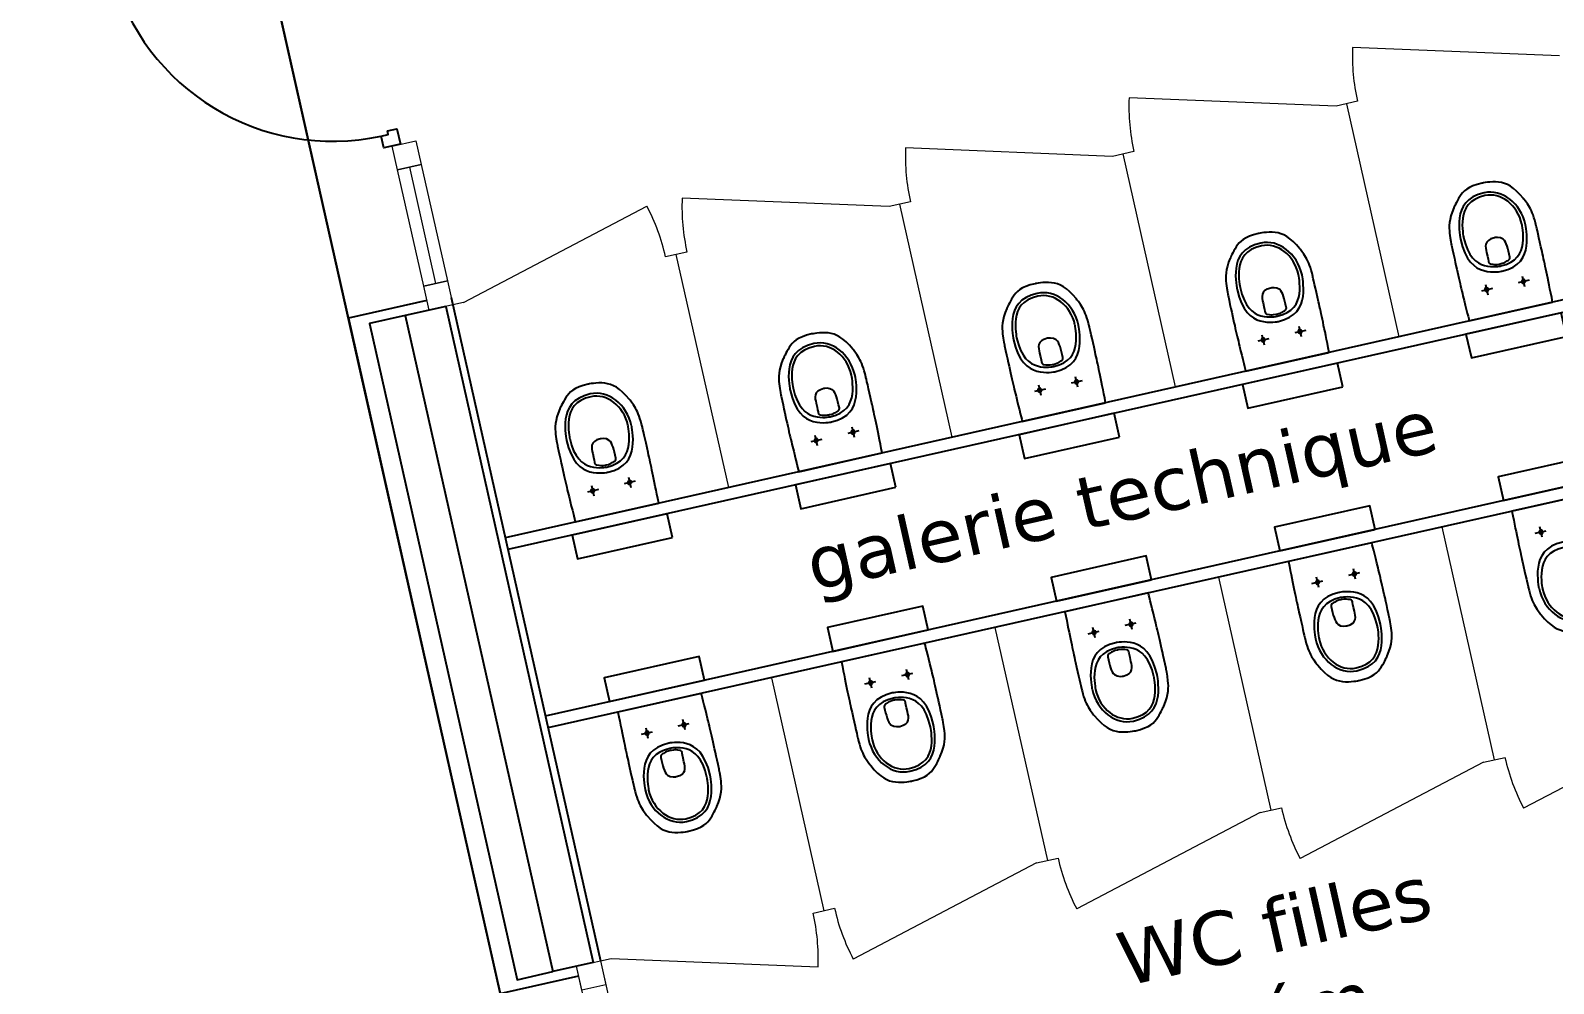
# Model space of a CAD drawing. Header units: metres. Extents: x 595893 to 596105, y 139631 to 139768.
# Drawn here: x 596012.12 to 596018.37, y 139673.82 to 139677.74 of the extents above; entities that cross this region are included whole.
import ezdxf

# ---------------------------------------------------------------- set-up
doc = ezdxf.new("R2010")
doc.units = ezdxf.units.M
doc.header["$MEASUREMENT"] = 0
doc.linetypes.add('DASHED', pattern=[0.75, 0.5, -0.25])
doc.layers.add('01-MEN-CP-0.15', color=2, linetype='Continuous', lineweight=18)
for name, color, linetype in [('01-SANITAIRE-0.15', 44, 'Continuous'), ('06-TXT-DIVERS-0.20', 70, 'Continuous'), ('08-VU-0.08', 56, 'Continuous'), ('08-VU-0.13', 44, 'Continuous'), ('08-VU-0.20', 32, 'Continuous')]:
    doc.layers.add(name, color=color, linetype=linetype)
doc.styles.add('locaux 100', font='verdana.ttf', dxfattribs={"height": 0.22})

msp = doc.modelspace()

# ---------------------------------------------------------------- linework, layer by layer
at = {"color": 251, "linetype": 'Continuous', "true_color": 0x666666}
msp.add_lwpolyline([(596013.5864, 139677.3238), (596013.6254, 139677.3326), (596013.6397, 139677.2692), (596013.5714, 139677.2538), (596013.5604, 139677.3026), (596013.5897, 139677.3092)], close=True, dxfattribs=at)
msp.add_arc((596013.3612, 139678.2178), 0.9366, 194.91356, 282.281, dxfattribs=at)
for points, knots in [([(596018.3677, 139676.6208), (596018.3677, 139676.6208), (596018.0258, 139676.5439), (596018.0258, 139676.5439), (596018.0258, 139676.5439), (596017.9991, 139676.6469), (596017.9754, 139676.7505), (596017.9529, 139676.8544), (596017.9529, 139676.8544), (596017.9428, 139676.901), (596017.9412, 139676.9595), (596017.9621, 139677.008), (596017.9621, 139677.008), (596017.9829, 139677.0563), (596018.0187, 139677.0958), (596018.0782, 139677.1092), (596018.0782, 139677.1092), (596018.149, 139677.125), (596018.2082, 139677.0942), (596018.2477, 139677.0464), (596018.2477, 139677.0464), (596018.2754, 139677.0129), (596018.292, 139676.9703), (596018.3008, 139676.9323), (596018.3008, 139676.9323), (596018.3248, 139676.8289), (596018.347, 139676.725), (596018.3677, 139676.6208)], [0, 0, 0, 0, 0.125, 0.125, 0.125, 0.1875, 0.25, 0.25, 0.25, 0.3125, 0.375, 0.375, 0.375, 0.4375, 0.5, 0.5, 0.5, 0.5625, 0.625, 0.625, 0.625, 0.6875, 0.75, 0.75, 0.75, 0.875, 1, 1, 1, 1]), ([(596018.087, 139677.0695), (596018.1606, 139677.0861), (596018.2365, 139677.0275), (596018.2565, 139676.9387), (596018.2565, 139676.9387), (596018.2764, 139676.85), (596018.2329, 139676.7646), (596018.1593, 139676.748), (596018.1593, 139676.748), (596018.0857, 139676.7315), (596018.0099, 139676.79), (596017.9899, 139676.8788), (596017.9899, 139676.8788), (596017.97, 139676.9676), (596018.0134, 139677.053), (596018.087, 139677.0695)], [0, 0, 0, 0, 0.2, 0.2, 0.2, 0.3, 0.4, 0.4, 0.4, 0.5, 0.6, 0.6, 0.6, 0.8, 1, 1, 1, 1]), ([(596018.0897, 139677.0579), (596018.1558, 139677.0727), (596018.2239, 139677.0202), (596018.2418, 139676.9406), (596018.2418, 139676.9406), (596018.2597, 139676.8609), (596018.2207, 139676.7843), (596018.1546, 139676.7694), (596018.1546, 139676.7694), (596018.0885, 139676.7546), (596018.0204, 139676.8071), (596018.0025, 139676.8867), (596018.0025, 139676.8867), (596017.9846, 139676.9664), (596018.0236, 139677.043), (596018.0897, 139677.0579)], [0, 0, 0, 0, 0.2, 0.2, 0.2, 0.3, 0.4, 0.4, 0.4, 0.5, 0.6, 0.6, 0.6, 0.8, 1, 1, 1, 1]), ([(596017.4506, 139676.4145), (596017.4506, 139676.4145), (596017.1087, 139676.3376), (596017.1087, 139676.3376), (596017.1087, 139676.3376), (596017.082, 139676.4406), (596017.0583, 139676.5443), (596017.0358, 139676.6482), (596017.0358, 139676.6482), (596017.0257, 139676.6948), (596017.0241, 139676.7532), (596017.045, 139676.8017), (596017.045, 139676.8017), (596017.0658, 139676.85), (596017.1016, 139676.8896), (596017.1612, 139676.9029), (596017.1612, 139676.9029), (596017.2319, 139676.9188), (596017.2911, 139676.888), (596017.3306, 139676.8401), (596017.3306, 139676.8401), (596017.3583, 139676.8067), (596017.3749, 139676.7641), (596017.3837, 139676.7261), (596017.3837, 139676.7261), (596017.4077, 139676.6226), (596017.43, 139676.5188), (596017.4506, 139676.4145)], [0, 0, 0, 0, 0.125, 0.125, 0.125, 0.1875, 0.25, 0.25, 0.25, 0.3125, 0.375, 0.375, 0.375, 0.4375, 0.5, 0.5, 0.5, 0.5625, 0.625, 0.625, 0.625, 0.6875, 0.75, 0.75, 0.75, 0.875, 1, 1, 1, 1]), ([(596017.1699, 139676.8633), (596017.2435, 139676.8798), (596017.3194, 139676.8213), (596017.3394, 139676.7325), (596017.3394, 139676.7325), (596017.3593, 139676.6437), (596017.3159, 139676.5583), (596017.2422, 139676.5418), (596017.2422, 139676.5418), (596017.1686, 139676.5252), (596017.0928, 139676.5838), (596017.0728, 139676.6725), (596017.0728, 139676.6725), (596017.0529, 139676.7613), (596017.0963, 139676.8467), (596017.1699, 139676.8633)], [0, 0, 0, 0, 0.2, 0.2, 0.2, 0.3, 0.4, 0.4, 0.4, 0.5, 0.6, 0.6, 0.6, 0.8, 1, 1, 1, 1]), ([(596017.1726, 139676.8516), (596017.2387, 139676.8665), (596017.3068, 139676.814), (596017.3247, 139676.7343), (596017.3247, 139676.7343), (596017.3426, 139676.6547), (596017.3036, 139676.5781), (596017.2375, 139676.5632), (596017.2375, 139676.5632), (596017.1714, 139676.5483), (596017.1033, 139676.6008), (596017.0854, 139676.6805), (596017.0854, 139676.6805), (596017.0675, 139676.7601), (596017.1066, 139676.8368), (596017.1726, 139676.8516)], [0, 0, 0, 0, 0.2, 0.2, 0.2, 0.3, 0.4, 0.4, 0.4, 0.5, 0.6, 0.6, 0.6, 0.8, 1, 1, 1, 1]), ([(596018.1921, 139676.8062), (596018.1931, 139676.8022), (596018.1915, 139676.7969), (596018.1882, 139676.7945), (596018.1882, 139676.7945), (596018.1776, 139676.787), (596018.1654, 139676.7811), (596018.1527, 139676.7782), (596018.1527, 139676.7782), (596018.1399, 139676.7753), (596018.1263, 139676.7754), (596018.1134, 139676.7777), (596018.1134, 139676.7777), (596018.1094, 139676.7784), (596018.1057, 139676.7826), (596018.105, 139676.7867), (596018.105, 139676.7867), (596018.0995, 139676.8185), (596018.0837, 139676.875), (596018.1286, 139676.8851), (596018.1286, 139676.8851), (596018.1735, 139676.8951), (596018.1839, 139676.8398), (596018.1921, 139676.8062)], [0, 0, 0, 0, 0.142857, 0.142857, 0.142857, 0.214286, 0.285714, 0.285714, 0.285714, 0.357143, 0.428571, 0.428571, 0.428571, 0.5, 0.571429, 0.571429, 0.571429, 0.642857, 0.714286, 0.714286, 0.714286, 0.857143, 1, 1, 1, 1]), ([(596016.5335, 139676.2083), (596016.5335, 139676.2083), (596016.1916, 139676.1314), (596016.1916, 139676.1314), (596016.1916, 139676.1314), (596016.1649, 139676.2343), (596016.1412, 139676.338), (596016.1187, 139676.4419), (596016.1187, 139676.4419), (596016.1086, 139676.4885), (596016.107, 139676.547), (596016.1279, 139676.5955), (596016.1279, 139676.5955), (596016.1487, 139676.6437), (596016.1845, 139676.6833), (596016.2441, 139676.6967), (596016.2441, 139676.6967), (596016.3148, 139676.7125), (596016.374, 139676.6817), (596016.4135, 139676.6339), (596016.4135, 139676.6339), (596016.4412, 139676.6004), (596016.4578, 139676.5578), (596016.4666, 139676.5198), (596016.4666, 139676.5198), (596016.4907, 139676.4164), (596016.5129, 139676.3125), (596016.5335, 139676.2083)], [0, 0, 0, 0, 0.125, 0.125, 0.125, 0.1875, 0.25, 0.25, 0.25, 0.3125, 0.375, 0.375, 0.375, 0.4375, 0.5, 0.5, 0.5, 0.5625, 0.625, 0.625, 0.625, 0.6875, 0.75, 0.75, 0.75, 0.875, 1, 1, 1, 1]), ([(596016.2529, 139676.657), (596016.3265, 139676.6736), (596016.4023, 139676.615), (596016.4223, 139676.5262), (596016.4223, 139676.5262), (596016.4422, 139676.4375), (596016.3988, 139676.3521), (596016.3252, 139676.3355), (596016.3252, 139676.3355), (596016.2516, 139676.319), (596016.1757, 139676.3775), (596016.1557, 139676.4663), (596016.1557, 139676.4663), (596016.1358, 139676.5551), (596016.1792, 139676.6405), (596016.2529, 139676.657)], [0, 0, 0, 0, 0.2, 0.2, 0.2, 0.3, 0.4, 0.4, 0.4, 0.5, 0.6, 0.6, 0.6, 0.8, 1, 1, 1, 1]), ([(596017.275, 139676.5999), (596017.276, 139676.5959), (596017.2744, 139676.5906), (596017.2711, 139676.5883), (596017.2711, 139676.5883), (596017.2605, 139676.5807), (596017.2483, 139676.5748), (596017.2356, 139676.572), (596017.2356, 139676.572), (596017.2228, 139676.5691), (596017.2092, 139676.5691), (596017.1963, 139676.5714), (596017.1963, 139676.5714), (596017.1923, 139676.5722), (596017.1886, 139676.5764), (596017.1879, 139676.5804), (596017.1879, 139676.5804), (596017.1824, 139676.6122), (596017.1666, 139676.6688), (596017.2115, 139676.6788), (596017.2115, 139676.6788), (596017.2564, 139676.6889), (596017.2668, 139676.6336), (596017.275, 139676.5999)], [0, 0, 0, 0, 0.142857, 0.142857, 0.142857, 0.214286, 0.285714, 0.285714, 0.285714, 0.357143, 0.428571, 0.428571, 0.428571, 0.5, 0.571429, 0.571429, 0.571429, 0.642857, 0.714286, 0.714286, 0.714286, 0.857143, 1, 1, 1, 1]), ([(596018.0953, 139676.6798), (596018.0993, 139676.6807), (596018.1033, 139676.6782), (596018.1042, 139676.6742), (596018.1042, 139676.6742), (596018.1051, 139676.6702), (596018.1026, 139676.6662), (596018.0986, 139676.6653), (596018.0986, 139676.6653), (596018.0945, 139676.6644), (596018.0906, 139676.6669), (596018.0897, 139676.6709), (596018.0897, 139676.6709), (596018.0888, 139676.6749), (596018.0913, 139676.6789), (596018.0953, 139676.6798)], [0, 0, 0, 0, 0.2, 0.2, 0.2, 0.3, 0.4, 0.4, 0.4, 0.5, 0.6, 0.6, 0.6, 0.8, 1, 1, 1, 1]), ([(596018.2466, 139676.7138), (596018.2506, 139676.7147), (596018.2546, 139676.7122), (596018.2555, 139676.7082), (596018.2555, 139676.7082), (596018.2564, 139676.7042), (596018.2539, 139676.7002), (596018.2499, 139676.6993), (596018.2499, 139676.6993), (596018.2458, 139676.6984), (596018.2419, 139676.7009), (596018.241, 139676.7049), (596018.241, 139676.7049), (596018.2401, 139676.7089), (596018.2426, 139676.7129), (596018.2466, 139676.7138)], [0, 0, 0, 0, 0.2, 0.2, 0.2, 0.3, 0.4, 0.4, 0.4, 0.5, 0.6, 0.6, 0.6, 0.8, 1, 1, 1, 1]), ([(596016.2555, 139676.6454), (596016.3216, 139676.6602), (596016.3897, 139676.6077), (596016.4076, 139676.5281), (596016.4076, 139676.5281), (596016.4255, 139676.4484), (596016.3865, 139676.3718), (596016.3204, 139676.3569), (596016.3204, 139676.3569), (596016.2543, 139676.3421), (596016.1862, 139676.3946), (596016.1683, 139676.4742), (596016.1683, 139676.4742), (596016.1504, 139676.5539), (596016.1895, 139676.6305), (596016.2555, 139676.6454)], [0, 0, 0, 0, 0.2, 0.2, 0.2, 0.3, 0.4, 0.4, 0.4, 0.5, 0.6, 0.6, 0.6, 0.8, 1, 1, 1, 1]), ([(596015.6164, 139676.002), (596015.6164, 139676.002), (596015.2745, 139675.9251), (596015.2745, 139675.9251), (596015.2745, 139675.9251), (596015.2478, 139676.0281), (596015.2241, 139676.1317), (596015.2016, 139676.2357), (596015.2016, 139676.2357), (596015.1915, 139676.2823), (596015.1899, 139676.3407), (596015.2108, 139676.3892), (596015.2108, 139676.3892), (596015.2316, 139676.4375), (596015.2674, 139676.4771), (596015.327, 139676.4904), (596015.327, 139676.4904), (596015.3977, 139676.5063), (596015.4569, 139676.4755), (596015.4964, 139676.4276), (596015.4964, 139676.4276), (596015.5241, 139676.3941), (596015.5407, 139676.3516), (596015.5495, 139676.3136), (596015.5495, 139676.3136), (596015.5736, 139676.2101), (596015.5958, 139676.1062), (596015.6164, 139676.002)], [0, 0, 0, 0, 0.125, 0.125, 0.125, 0.1875, 0.25, 0.25, 0.25, 0.3125, 0.375, 0.375, 0.375, 0.4375, 0.5, 0.5, 0.5, 0.5625, 0.625, 0.625, 0.625, 0.6875, 0.75, 0.75, 0.75, 0.875, 1, 1, 1, 1]), ([(596016.3579, 139676.3936), (596016.3589, 139676.3897), (596016.3573, 139676.3844), (596016.354, 139676.382), (596016.354, 139676.382), (596016.3434, 139676.3745), (596016.3312, 139676.3686), (596016.3185, 139676.3657), (596016.3185, 139676.3657), (596016.3058, 139676.3628), (596016.2921, 139676.3629), (596016.2792, 139676.3652), (596016.2792, 139676.3652), (596016.2752, 139676.3659), (596016.2715, 139676.3701), (596016.2708, 139676.3742), (596016.2708, 139676.3742), (596016.2653, 139676.4059), (596016.2495, 139676.4625), (596016.2944, 139676.4726), (596016.2944, 139676.4726), (596016.3393, 139676.4826), (596016.3497, 139676.4273), (596016.3579, 139676.3936)], [0, 0, 0, 0, 0.142857, 0.142857, 0.142857, 0.214286, 0.285714, 0.285714, 0.285714, 0.357143, 0.428571, 0.428571, 0.428571, 0.5, 0.571429, 0.571429, 0.571429, 0.642857, 0.714286, 0.714286, 0.714286, 0.857143, 1, 1, 1, 1]), ([(596017.3295, 139676.5076), (596017.3335, 139676.5085), (596017.3375, 139676.506), (596017.3384, 139676.5019), (596017.3384, 139676.5019), (596017.3393, 139676.4979), (596017.3368, 139676.4939), (596017.3328, 139676.493), (596017.3328, 139676.493), (596017.3288, 139676.4921), (596017.3248, 139676.4947), (596017.3239, 139676.4987), (596017.3239, 139676.4987), (596017.323, 139676.5027), (596017.3255, 139676.5067), (596017.3295, 139676.5076)], [0, 0, 0, 0, 0.2, 0.2, 0.2, 0.3, 0.4, 0.4, 0.4, 0.5, 0.6, 0.6, 0.6, 0.8, 1, 1, 1, 1]), ([(596015.3358, 139676.4508), (596015.4094, 139676.4673), (596015.4852, 139676.4088), (596015.5052, 139676.32), (596015.5052, 139676.32), (596015.5251, 139676.2312), (596015.4817, 139676.1458), (596015.4081, 139676.1293), (596015.4081, 139676.1293), (596015.3345, 139676.1127), (596015.2586, 139676.1713), (596015.2386, 139676.26), (596015.2386, 139676.26), (596015.2187, 139676.3488), (596015.2622, 139676.4342), (596015.3358, 139676.4508)], [0, 0, 0, 0, 0.2, 0.2, 0.2, 0.3, 0.4, 0.4, 0.4, 0.5, 0.6, 0.6, 0.6, 0.8, 1, 1, 1, 1]), ([(596015.3385, 139676.4391), (596015.4045, 139676.454), (596015.4726, 139676.4015), (596015.4905, 139676.3218), (596015.4905, 139676.3218), (596015.5085, 139676.2422), (596015.4694, 139676.1655), (596015.4033, 139676.1507), (596015.4033, 139676.1507), (596015.3372, 139676.1358), (596015.2691, 139676.1883), (596015.2512, 139676.268), (596015.2512, 139676.268), (596015.2333, 139676.3476), (596015.2724, 139676.4243), (596015.3385, 139676.4391)], [0, 0, 0, 0, 0.2, 0.2, 0.2, 0.3, 0.4, 0.4, 0.4, 0.5, 0.6, 0.6, 0.6, 0.8, 1, 1, 1, 1]), ([(596017.1782, 139676.4736), (596017.1822, 139676.4745), (596017.1862, 139676.4719), (596017.1871, 139676.4679), (596017.1871, 139676.4679), (596017.188, 139676.4639), (596017.1855, 139676.4599), (596017.1815, 139676.459), (596017.1815, 139676.459), (596017.1775, 139676.4581), (596017.1735, 139676.4606), (596017.1726, 139676.4646), (596017.1726, 139676.4646), (596017.1717, 139676.4687), (596017.1742, 139676.4727), (596017.1782, 139676.4736)], [0, 0, 0, 0, 0.2, 0.2, 0.2, 0.3, 0.4, 0.4, 0.4, 0.5, 0.6, 0.6, 0.6, 0.8, 1, 1, 1, 1]), ([(596014.6993, 139675.7958), (596014.6993, 139675.7958), (596014.3574, 139675.7189), (596014.3574, 139675.7189), (596014.3574, 139675.7189), (596014.3307, 139675.8218), (596014.307, 139675.9255), (596014.2845, 139676.0294), (596014.2845, 139676.0294), (596014.2744, 139676.076), (596014.2728, 139676.1345), (596014.2937, 139676.1829), (596014.2937, 139676.1829), (596014.3145, 139676.2312), (596014.3503, 139676.2708), (596014.4099, 139676.2842), (596014.4099, 139676.2842), (596014.4806, 139676.3), (596014.5398, 139676.2692), (596014.5794, 139676.2214), (596014.5794, 139676.2214), (596014.607, 139676.1879), (596014.6236, 139676.1453), (596014.6324, 139676.1073), (596014.6324, 139676.1073), (596014.6565, 139676.0039), (596014.6787, 139675.9), (596014.6993, 139675.7958)], [0, 0, 0, 0, 0.125, 0.125, 0.125, 0.1875, 0.25, 0.25, 0.25, 0.3125, 0.375, 0.375, 0.375, 0.4375, 0.5, 0.5, 0.5, 0.5625, 0.625, 0.625, 0.625, 0.6875, 0.75, 0.75, 0.75, 0.875, 1, 1, 1, 1]), ([(596016.4124, 139676.3013), (596016.4164, 139676.3022), (596016.4204, 139676.2997), (596016.4213, 139676.2957), (596016.4213, 139676.2957), (596016.4222, 139676.2917), (596016.4197, 139676.2877), (596016.4157, 139676.2868), (596016.4157, 139676.2868), (596016.4117, 139676.2859), (596016.4077, 139676.2884), (596016.4068, 139676.2924), (596016.4068, 139676.2924), (596016.4059, 139676.2964), (596016.4084, 139676.3004), (596016.4124, 139676.3013)], [0, 0, 0, 0, 0.2, 0.2, 0.2, 0.3, 0.4, 0.4, 0.4, 0.5, 0.6, 0.6, 0.6, 0.8, 1, 1, 1, 1]), ([(596014.4187, 139676.2445), (596014.4923, 139676.2611), (596014.5681, 139676.2025), (596014.5881, 139676.1137), (596014.5881, 139676.1137), (596014.6081, 139676.0249), (596014.5646, 139675.9396), (596014.491, 139675.923), (596014.491, 139675.923), (596014.4174, 139675.9065), (596014.3415, 139675.965), (596014.3215, 139676.0538), (596014.3215, 139676.0538), (596014.3016, 139676.1426), (596014.3451, 139676.2279), (596014.4187, 139676.2445)], [0, 0, 0, 0, 0.2, 0.2, 0.2, 0.3, 0.4, 0.4, 0.4, 0.5, 0.6, 0.6, 0.6, 0.8, 1, 1, 1, 1]), ([(596014.4214, 139676.2329), (596014.4874, 139676.2477), (596014.5555, 139676.1952), (596014.5734, 139676.1156), (596014.5734, 139676.1156), (596014.5914, 139676.0359), (596014.5523, 139675.9593), (596014.4862, 139675.9444), (596014.4862, 139675.9444), (596014.4201, 139675.9296), (596014.352, 139675.9821), (596014.3341, 139676.0617), (596014.3341, 139676.0617), (596014.3162, 139676.1414), (596014.3553, 139676.218), (596014.4214, 139676.2329)], [0, 0, 0, 0, 0.2, 0.2, 0.2, 0.3, 0.4, 0.4, 0.4, 0.5, 0.6, 0.6, 0.6, 0.8, 1, 1, 1, 1]), ([(596015.4408, 139676.1874), (596015.4418, 139676.1834), (596015.4402, 139676.1781), (596015.4369, 139676.1758), (596015.4369, 139676.1758), (596015.4263, 139676.1682), (596015.4141, 139676.1623), (596015.4015, 139676.1595), (596015.4015, 139676.1595), (596015.3887, 139676.1566), (596015.375, 139676.1566), (596015.3621, 139676.1589), (596015.3621, 139676.1589), (596015.3581, 139676.1597), (596015.3544, 139676.1639), (596015.3537, 139676.1679), (596015.3537, 139676.1679), (596015.3482, 139676.1997), (596015.3324, 139676.2563), (596015.3773, 139676.2663), (596015.3773, 139676.2663), (596015.4222, 139676.2764), (596015.4326, 139676.2211), (596015.4408, 139676.1874)], [0, 0, 0, 0, 0.142857, 0.142857, 0.142857, 0.214286, 0.285714, 0.285714, 0.285714, 0.357143, 0.428571, 0.428571, 0.428571, 0.5, 0.571429, 0.571429, 0.571429, 0.642857, 0.714286, 0.714286, 0.714286, 0.857143, 1, 1, 1, 1]), ([(596016.2611, 139676.2673), (596016.2651, 139676.2682), (596016.2691, 139676.2657), (596016.27, 139676.2617), (596016.27, 139676.2617), (596016.2709, 139676.2577), (596016.2684, 139676.2537), (596016.2644, 139676.2528), (596016.2644, 139676.2528), (596016.2604, 139676.2519), (596016.2564, 139676.2544), (596016.2555, 139676.2584), (596016.2555, 139676.2584), (596016.2546, 139676.2624), (596016.2571, 139676.2664), (596016.2611, 139676.2673)], [0, 0, 0, 0, 0.2, 0.2, 0.2, 0.3, 0.4, 0.4, 0.4, 0.5, 0.6, 0.6, 0.6, 0.8, 1, 1, 1, 1]), ([(596014.5237, 139675.9811), (596014.5247, 139675.9772), (596014.5232, 139675.9719), (596014.5198, 139675.9695), (596014.5198, 139675.9695), (596014.5092, 139675.962), (596014.497, 139675.9561), (596014.4844, 139675.9532), (596014.4844, 139675.9532), (596014.4716, 139675.9503), (596014.4579, 139675.9504), (596014.445, 139675.9527), (596014.445, 139675.9527), (596014.441, 139675.9534), (596014.4373, 139675.9576), (596014.4366, 139675.9617), (596014.4366, 139675.9617), (596014.4311, 139675.9934), (596014.4153, 139676.05), (596014.4602, 139676.0601), (596014.4602, 139676.0601), (596014.5051, 139676.0701), (596014.5156, 139676.0148), (596014.5237, 139675.9811)], [0, 0, 0, 0, 0.142857, 0.142857, 0.142857, 0.214286, 0.285714, 0.285714, 0.285714, 0.357143, 0.428571, 0.428571, 0.428571, 0.5, 0.571429, 0.571429, 0.571429, 0.642857, 0.714286, 0.714286, 0.714286, 0.857143, 1, 1, 1, 1]), ([(596015.344, 139676.0611), (596015.348, 139676.062), (596015.352, 139676.0594), (596015.3529, 139676.0554), (596015.3529, 139676.0554), (596015.3538, 139676.0514), (596015.3513, 139676.0474), (596015.3473, 139676.0465), (596015.3473, 139676.0465), (596015.3433, 139676.0456), (596015.3393, 139676.0481), (596015.3384, 139676.0521), (596015.3384, 139676.0521), (596015.3375, 139676.0562), (596015.34, 139676.0601), (596015.344, 139676.0611)], [0, 0, 0, 0, 0.2, 0.2, 0.2, 0.3, 0.4, 0.4, 0.4, 0.5, 0.6, 0.6, 0.6, 0.8, 1, 1, 1, 1]), ([(596015.4953, 139676.0951), (596015.4993, 139676.096), (596015.5033, 139676.0935), (596015.5042, 139676.0894), (596015.5042, 139676.0894), (596015.5051, 139676.0854), (596015.5026, 139676.0814), (596015.4986, 139676.0805), (596015.4986, 139676.0805), (596015.4946, 139676.0796), (596015.4906, 139676.0822), (596015.4897, 139676.0862), (596015.4897, 139676.0862), (596015.4888, 139676.0902), (596015.4913, 139676.0942), (596015.4953, 139676.0951)], [0, 0, 0, 0, 0.2, 0.2, 0.2, 0.3, 0.4, 0.4, 0.4, 0.5, 0.6, 0.6, 0.6, 0.8, 1, 1, 1, 1]), ([(596014.4269, 139675.8548), (596014.4309, 139675.8557), (596014.4349, 139675.8532), (596014.4358, 139675.8492), (596014.4358, 139675.8492), (596014.4367, 139675.8451), (596014.4342, 139675.8412), (596014.4302, 139675.8403), (596014.4302, 139675.8403), (596014.4262, 139675.8394), (596014.4222, 139675.8419), (596014.4213, 139675.8459), (596014.4213, 139675.8459), (596014.4204, 139675.8499), (596014.4229, 139675.8539), (596014.4269, 139675.8548)], [0, 0, 0, 0, 0.2, 0.2, 0.2, 0.3, 0.4, 0.4, 0.4, 0.5, 0.6, 0.6, 0.6, 0.8, 1, 1, 1, 1]), ([(596014.5782, 139675.8888), (596014.5822, 139675.8897), (596014.5862, 139675.8872), (596014.5871, 139675.8832), (596014.5871, 139675.8832), (596014.588, 139675.8792), (596014.5855, 139675.8752), (596014.5815, 139675.8743), (596014.5815, 139675.8743), (596014.5775, 139675.8734), (596014.5735, 139675.8759), (596014.5726, 139675.8799), (596014.5726, 139675.8799), (596014.5717, 139675.8839), (596014.5742, 139675.8879), (596014.5782, 139675.8888)], [0, 0, 0, 0, 0.2, 0.2, 0.2, 0.3, 0.4, 0.4, 0.4, 0.5, 0.6, 0.6, 0.6, 0.8, 1, 1, 1, 1]), ([(596018.2007, 139675.7632), (596018.2007, 139675.7632), (596018.5426, 139675.8401), (596018.5426, 139675.8401), (596018.5426, 139675.8401), (596018.5693, 139675.7372), (596018.593, 139675.6335), (596018.6155, 139675.5296), (596018.6155, 139675.5296), (596018.6256, 139675.483), (596018.6272, 139675.4246), (596018.6063, 139675.3761), (596018.6063, 139675.3761), (596018.5855, 139675.3278), (596018.5497, 139675.2882), (596018.4902, 139675.2749), (596018.4902, 139675.2749), (596018.4194, 139675.259), (596018.3602, 139675.2898), (596018.3207, 139675.3377), (596018.3207, 139675.3377), (596018.293, 139675.3711), (596018.2764, 139675.4137), (596018.2676, 139675.4517), (596018.2676, 139675.4517), (596018.2436, 139675.5552), (596018.2214, 139675.659), (596018.2007, 139675.7632)], [0, 0, 0, 0, 0.125, 0.125, 0.125, 0.1875, 0.25, 0.25, 0.25, 0.3125, 0.375, 0.375, 0.375, 0.4375, 0.5, 0.5, 0.5, 0.5625, 0.625, 0.625, 0.625, 0.6875, 0.75, 0.75, 0.75, 0.875, 1, 1, 1, 1]), ([(596018.3218, 139675.6702), (596018.3178, 139675.6693), (596018.3138, 139675.6718), (596018.3129, 139675.6758), (596018.3129, 139675.6758), (596018.312, 139675.6799), (596018.3145, 139675.6838), (596018.3185, 139675.6847), (596018.3185, 139675.6847), (596018.3226, 139675.6856), (596018.3265, 139675.6831), (596018.3274, 139675.6791), (596018.3274, 139675.6791), (596018.3284, 139675.6751), (596018.3258, 139675.6711), (596018.3218, 139675.6702)], [0, 0, 0, 0, 0.2, 0.2, 0.2, 0.3, 0.4, 0.4, 0.4, 0.5, 0.6, 0.6, 0.6, 0.8, 1, 1, 1, 1]), ([(596017.2836, 139675.557), (596017.2836, 139675.557), (596017.6255, 139675.6339), (596017.6255, 139675.6339), (596017.6255, 139675.6339), (596017.6523, 139675.5309), (596017.6759, 139675.4273), (596017.6984, 139675.3234), (596017.6984, 139675.3234), (596017.7085, 139675.2767), (596017.7101, 139675.2183), (596017.6892, 139675.1698), (596017.6892, 139675.1698), (596017.6684, 139675.1215), (596017.6327, 139675.082), (596017.5731, 139675.0686), (596017.5731, 139675.0686), (596017.5023, 139675.0528), (596017.4431, 139675.0835), (596017.4036, 139675.1314), (596017.4036, 139675.1314), (596017.3759, 139675.1649), (596017.3593, 139675.2075), (596017.3505, 139675.2455), (596017.3505, 139675.2455), (596017.3265, 139675.3489), (596017.3043, 139675.4528), (596017.2836, 139675.557)], [0, 0, 0, 0, 0.125, 0.125, 0.125, 0.1875, 0.25, 0.25, 0.25, 0.3125, 0.375, 0.375, 0.375, 0.4375, 0.5, 0.5, 0.5, 0.5625, 0.625, 0.625, 0.625, 0.6875, 0.75, 0.75, 0.75, 0.875, 1, 1, 1, 1]), ([(596018.4814, 139675.3145), (596018.4078, 139675.298), (596018.3319, 139675.3565), (596018.3119, 139675.4453), (596018.3119, 139675.4453), (596018.292, 139675.5341), (596018.3355, 139675.6195), (596018.4091, 139675.636), (596018.4091, 139675.636), (596018.4827, 139675.6526), (596018.5585, 139675.594), (596018.5785, 139675.5052), (596018.5785, 139675.5052), (596018.5985, 139675.4165), (596018.555, 139675.3311), (596018.4814, 139675.3145)], [0, 0, 0, 0, 0.2, 0.2, 0.2, 0.3, 0.4, 0.4, 0.4, 0.5, 0.6, 0.6, 0.6, 0.8, 1, 1, 1, 1]), ([(596018.4787, 139675.3262), (596018.4126, 139675.3113), (596018.3445, 139675.3638), (596018.3266, 139675.4435), (596018.3266, 139675.4435), (596018.3087, 139675.5231), (596018.3477, 139675.5997), (596018.4138, 139675.6146), (596018.4138, 139675.6146), (596018.4799, 139675.6295), (596018.548, 139675.5769), (596018.5659, 139675.4973), (596018.5659, 139675.4973), (596018.5838, 139675.4176), (596018.5448, 139675.341), (596018.4787, 139675.3262)], [0, 0, 0, 0, 0.2, 0.2, 0.2, 0.3, 0.4, 0.4, 0.4, 0.5, 0.6, 0.6, 0.6, 0.8, 1, 1, 1, 1]), ([(596017.4047, 139675.464), (596017.4007, 139675.463), (596017.3967, 139675.4656), (596017.3958, 139675.4696), (596017.3958, 139675.4696), (596017.3949, 139675.4736), (596017.3974, 139675.4776), (596017.4014, 139675.4785), (596017.4014, 139675.4785), (596017.4055, 139675.4794), (596017.4095, 139675.4769), (596017.4104, 139675.4729), (596017.4104, 139675.4729), (596017.4113, 139675.4688), (596017.4087, 139675.4649), (596017.4047, 139675.464)], [0, 0, 0, 0, 0.2, 0.2, 0.2, 0.3, 0.4, 0.4, 0.4, 0.5, 0.6, 0.6, 0.6, 0.8, 1, 1, 1, 1]), ([(596017.556, 139675.498), (596017.552, 139675.4971), (596017.548, 139675.4996), (596017.5471, 139675.5036), (596017.5471, 139675.5036), (596017.5462, 139675.5076), (596017.5487, 139675.5116), (596017.5527, 139675.5125), (596017.5527, 139675.5125), (596017.5568, 139675.5134), (596017.5608, 139675.5109), (596017.5617, 139675.5069), (596017.5617, 139675.5069), (596017.5626, 139675.5029), (596017.56, 139675.4989), (596017.556, 139675.498)], [0, 0, 0, 0, 0.2, 0.2, 0.2, 0.3, 0.4, 0.4, 0.4, 0.5, 0.6, 0.6, 0.6, 0.8, 1, 1, 1, 1]), ([(596016.3665, 139675.3507), (596016.3665, 139675.3507), (596016.7084, 139675.4276), (596016.7084, 139675.4276), (596016.7084, 139675.4276), (596016.7352, 139675.3247), (596016.7588, 139675.221), (596016.7813, 139675.1171), (596016.7813, 139675.1171), (596016.7915, 139675.0705), (596016.793, 139675.0121), (596016.7721, 139674.9636), (596016.7721, 139674.9636), (596016.7513, 139674.9153), (596016.7156, 139674.8757), (596016.656, 139674.8624), (596016.656, 139674.8624), (596016.5853, 139674.8465), (596016.526, 139674.8773), (596016.4865, 139674.9252), (596016.4865, 139674.9252), (596016.4588, 139674.9586), (596016.4422, 139675.0012), (596016.4334, 139675.0392), (596016.4334, 139675.0392), (596016.4094, 139675.1427), (596016.3872, 139675.2465), (596016.3665, 139675.3507)], [0, 0, 0, 0, 0.125, 0.125, 0.125, 0.1875, 0.25, 0.25, 0.25, 0.3125, 0.375, 0.375, 0.375, 0.4375, 0.5, 0.5, 0.5, 0.5625, 0.625, 0.625, 0.625, 0.6875, 0.75, 0.75, 0.75, 0.875, 1, 1, 1, 1]), ([(596017.5643, 139675.1083), (596017.4907, 139675.0917), (596017.4148, 139675.1503), (596017.3949, 139675.2391), (596017.3949, 139675.2391), (596017.3749, 139675.3278), (596017.4184, 139675.4132), (596017.492, 139675.4298), (596017.492, 139675.4298), (596017.5656, 139675.4463), (596017.6414, 139675.3878), (596017.6614, 139675.299), (596017.6614, 139675.299), (596017.6814, 139675.2102), (596017.6379, 139675.1248), (596017.5643, 139675.1083)], [0, 0, 0, 0, 0.2, 0.2, 0.2, 0.3, 0.4, 0.4, 0.4, 0.5, 0.6, 0.6, 0.6, 0.8, 1, 1, 1, 1]), ([(596017.5616, 139675.1199), (596017.4955, 139675.105), (596017.4274, 139675.1576), (596017.4095, 139675.2372), (596017.4095, 139675.2372), (596017.3916, 139675.3169), (596017.4306, 139675.3935), (596017.4967, 139675.4083), (596017.4967, 139675.4083), (596017.5628, 139675.4232), (596017.6309, 139675.3707), (596017.6488, 139675.291), (596017.6488, 139675.291), (596017.6667, 139675.2114), (596017.6277, 139675.1348), (596017.5616, 139675.1199)], [0, 0, 0, 0, 0.2, 0.2, 0.2, 0.3, 0.4, 0.4, 0.4, 0.5, 0.6, 0.6, 0.6, 0.8, 1, 1, 1, 1]), ([(596017.4592, 139675.3716), (596017.4582, 139675.3756), (596017.4598, 139675.3809), (596017.4631, 139675.3833), (596017.4631, 139675.3833), (596017.4737, 139675.3908), (596017.4859, 139675.3967), (596017.4986, 139675.3996), (596017.4986, 139675.3996), (596017.5114, 139675.4024), (596017.525, 139675.4024), (596017.5379, 139675.4001), (596017.5379, 139675.4001), (596017.542, 139675.3994), (596017.5457, 139675.3951), (596017.5464, 139675.3911), (596017.5464, 139675.3911), (596017.5519, 139675.3593), (596017.5676, 139675.3028), (596017.5227, 139675.2927), (596017.5227, 139675.2927), (596017.4778, 139675.2827), (596017.4674, 139675.338), (596017.4592, 139675.3716)], [0, 0, 0, 0, 0.142857, 0.142857, 0.142857, 0.214286, 0.285714, 0.285714, 0.285714, 0.357143, 0.428571, 0.428571, 0.428571, 0.5, 0.571429, 0.571429, 0.571429, 0.642857, 0.714286, 0.714286, 0.714286, 0.857143, 1, 1, 1, 1]), ([(596016.6389, 139675.2917), (596016.6349, 139675.2908), (596016.6309, 139675.2933), (596016.63, 139675.2974), (596016.63, 139675.2974), (596016.6291, 139675.3014), (596016.6316, 139675.3054), (596016.6357, 139675.3063), (596016.6357, 139675.3063), (596016.6397, 139675.3072), (596016.6437, 139675.3047), (596016.6446, 139675.3006), (596016.6446, 139675.3006), (596016.6455, 139675.2966), (596016.6429, 139675.2926), (596016.6389, 139675.2917)], [0, 0, 0, 0, 0.2, 0.2, 0.2, 0.3, 0.4, 0.4, 0.4, 0.5, 0.6, 0.6, 0.6, 0.8, 1, 1, 1, 1]), ([(596016.6472, 139674.902), (596016.5736, 139674.8855), (596016.4977, 139674.944), (596016.4778, 139675.0328), (596016.4778, 139675.0328), (596016.4578, 139675.1216), (596016.5013, 139675.207), (596016.5749, 139675.2235), (596016.5749, 139675.2235), (596016.6485, 139675.2401), (596016.7243, 139675.1815), (596016.7443, 139675.0927), (596016.7443, 139675.0927), (596016.7643, 139675.004), (596016.7208, 139674.9186), (596016.6472, 139674.902)], [0, 0, 0, 0, 0.2, 0.2, 0.2, 0.3, 0.4, 0.4, 0.4, 0.5, 0.6, 0.6, 0.6, 0.8, 1, 1, 1, 1]), ([(596016.4876, 139675.2577), (596016.4836, 139675.2568), (596016.4796, 139675.2593), (596016.4787, 139675.2633), (596016.4787, 139675.2633), (596016.4778, 139675.2674), (596016.4803, 139675.2713), (596016.4844, 139675.2722), (596016.4844, 139675.2722), (596016.4884, 139675.2731), (596016.4924, 139675.2706), (596016.4933, 139675.2666), (596016.4933, 139675.2666), (596016.4942, 139675.2626), (596016.4916, 139675.2586), (596016.4876, 139675.2577)], [0, 0, 0, 0, 0.2, 0.2, 0.2, 0.3, 0.4, 0.4, 0.4, 0.5, 0.6, 0.6, 0.6, 0.8, 1, 1, 1, 1]), ([(596015.4494, 139675.1445), (596015.4494, 139675.1445), (596015.7913, 139675.2214), (596015.7913, 139675.2214), (596015.7913, 139675.2214), (596015.8181, 139675.1184), (596015.8417, 139675.0148), (596015.8643, 139674.9109), (596015.8643, 139674.9109), (596015.8744, 139674.8642), (596015.8759, 139674.8058), (596015.855, 139674.7573), (596015.855, 139674.7573), (596015.8342, 139674.709), (596015.7985, 139674.6695), (596015.7389, 139674.6561), (596015.7389, 139674.6561), (596015.6682, 139674.6403), (596015.6089, 139674.671), (596015.5694, 139674.7189), (596015.5694, 139674.7189), (596015.5417, 139674.7524), (596015.5251, 139674.795), (596015.5163, 139674.833), (596015.5163, 139674.833), (596015.4923, 139674.9364), (596015.4701, 139675.0403), (596015.4494, 139675.1445)], [0, 0, 0, 0, 0.125, 0.125, 0.125, 0.1875, 0.25, 0.25, 0.25, 0.3125, 0.375, 0.375, 0.375, 0.4375, 0.5, 0.5, 0.5, 0.5625, 0.625, 0.625, 0.625, 0.6875, 0.75, 0.75, 0.75, 0.875, 1, 1, 1, 1]), ([(596016.6445, 139674.9137), (596016.5784, 139674.8988), (596016.5103, 139674.9513), (596016.4924, 139675.031), (596016.4924, 139675.031), (596016.4745, 139675.1106), (596016.5135, 139675.1872), (596016.5796, 139675.2021), (596016.5796, 139675.2021), (596016.6457, 139675.217), (596016.7138, 139675.1644), (596016.7317, 139675.0848), (596016.7317, 139675.0848), (596016.7496, 139675.0051), (596016.7106, 139674.9285), (596016.6445, 139674.9137)], [0, 0, 0, 0, 0.2, 0.2, 0.2, 0.3, 0.4, 0.4, 0.4, 0.5, 0.6, 0.6, 0.6, 0.8, 1, 1, 1, 1]), ([(596016.5421, 139675.1654), (596016.5412, 139675.1694), (596016.5427, 139675.1747), (596016.546, 139675.177), (596016.546, 139675.177), (596016.5566, 139675.1846), (596016.5688, 139675.1905), (596016.5815, 139675.1933), (596016.5815, 139675.1933), (596016.5943, 139675.1962), (596016.6079, 139675.1961), (596016.6208, 139675.1938), (596016.6208, 139675.1938), (596016.6249, 139675.1931), (596016.6286, 139675.1889), (596016.6293, 139675.1848), (596016.6293, 139675.1848), (596016.6348, 139675.1531), (596016.6505, 139675.0965), (596016.6056, 139675.0865), (596016.6056, 139675.0865), (596016.5607, 139675.0764), (596016.5503, 139675.1317), (596016.5421, 139675.1654)], [0, 0, 0, 0, 0.142857, 0.142857, 0.142857, 0.214286, 0.285714, 0.285714, 0.285714, 0.357143, 0.428571, 0.428571, 0.428571, 0.5, 0.571429, 0.571429, 0.571429, 0.642857, 0.714286, 0.714286, 0.714286, 0.857143, 1, 1, 1, 1]), ([(596015.7218, 139675.0855), (596015.7178, 139675.0846), (596015.7138, 139675.0871), (596015.7129, 139675.0911), (596015.7129, 139675.0911), (596015.712, 139675.0951), (596015.7145, 139675.0991), (596015.7186, 139675.1), (596015.7186, 139675.1), (596015.7226, 139675.1009), (596015.7266, 139675.0984), (596015.7275, 139675.0944), (596015.7275, 139675.0944), (596015.7284, 139675.0904), (596015.7259, 139675.0864), (596015.7218, 139675.0855)], [0, 0, 0, 0, 0.2, 0.2, 0.2, 0.3, 0.4, 0.4, 0.4, 0.5, 0.6, 0.6, 0.6, 0.8, 1, 1, 1, 1]), ([(596015.5705, 139675.0514), (596015.5665, 139675.0505), (596015.5625, 139675.0531), (596015.5616, 139675.0571), (596015.5616, 139675.0571), (596015.5607, 139675.0611), (596015.5632, 139675.0651), (596015.5673, 139675.066), (596015.5673, 139675.066), (596015.5713, 139675.0669), (596015.5753, 139675.0644), (596015.5762, 139675.0604), (596015.5762, 139675.0604), (596015.5771, 139675.0563), (596015.5745, 139675.0524), (596015.5705, 139675.0514)], [0, 0, 0, 0, 0.2, 0.2, 0.2, 0.3, 0.4, 0.4, 0.4, 0.5, 0.6, 0.6, 0.6, 0.8, 1, 1, 1, 1]), ([(596014.5323, 139674.9382), (596014.5323, 139674.9382), (596014.8743, 139675.0151), (596014.8743, 139675.0151), (596014.8743, 139675.0151), (596014.901, 139674.9122), (596014.9246, 139674.8085), (596014.9472, 139674.7046), (596014.9472, 139674.7046), (596014.9573, 139674.658), (596014.9588, 139674.5996), (596014.9379, 139674.5511), (596014.9379, 139674.5511), (596014.9171, 139674.5028), (596014.8814, 139674.4632), (596014.8218, 139674.4499), (596014.8218, 139674.4499), (596014.7511, 139674.434), (596014.6918, 139674.4648), (596014.6523, 139674.5126), (596014.6523, 139674.5126), (596014.6247, 139674.5461), (596014.6081, 139674.5887), (596014.5992, 139674.6267), (596014.5992, 139674.6267), (596014.5752, 139674.7302), (596014.553, 139674.834), (596014.5323, 139674.9382)], [0, 0, 0, 0, 0.125, 0.125, 0.125, 0.1875, 0.25, 0.25, 0.25, 0.3125, 0.375, 0.375, 0.375, 0.4375, 0.5, 0.5, 0.5, 0.5625, 0.625, 0.625, 0.625, 0.6875, 0.75, 0.75, 0.75, 0.875, 1, 1, 1, 1]), ([(596015.7301, 139674.6958), (596015.6565, 139674.6792), (596015.5806, 139674.7378), (596015.5607, 139674.8265), (596015.5607, 139674.8265), (596015.5407, 139674.9153), (596015.5842, 139675.0007), (596015.6578, 139675.0173), (596015.6578, 139675.0173), (596015.7314, 139675.0338), (596015.8072, 139674.9753), (596015.8272, 139674.8865), (596015.8272, 139674.8865), (596015.8472, 139674.7977), (596015.8037, 139674.7123), (596015.7301, 139674.6958)], [0, 0, 0, 0, 0.2, 0.2, 0.2, 0.3, 0.4, 0.4, 0.4, 0.5, 0.6, 0.6, 0.6, 0.8, 1, 1, 1, 1]), ([(596015.7274, 139674.7074), (596015.6613, 139674.6925), (596015.5932, 139674.7451), (596015.5753, 139674.8247), (596015.5753, 139674.8247), (596015.5574, 139674.9044), (596015.5964, 139674.981), (596015.6625, 139674.9958), (596015.6625, 139674.9958), (596015.7286, 139675.0107), (596015.7967, 139674.9582), (596015.8146, 139674.8785), (596015.8146, 139674.8785), (596015.8325, 139674.7989), (596015.7935, 139674.7223), (596015.7274, 139674.7074)], [0, 0, 0, 0, 0.2, 0.2, 0.2, 0.3, 0.4, 0.4, 0.4, 0.5, 0.6, 0.6, 0.6, 0.8, 1, 1, 1, 1]), ([(596015.625, 139674.9591), (596015.6241, 139674.9631), (596015.6256, 139674.9684), (596015.6289, 139674.9708), (596015.6289, 139674.9708), (596015.6395, 139674.9783), (596015.6517, 139674.9842), (596015.6644, 139674.9871), (596015.6644, 139674.9871), (596015.6772, 139674.9899), (596015.6908, 139674.9899), (596015.7037, 139674.9876), (596015.7037, 139674.9876), (596015.7078, 139674.9869), (596015.7115, 139674.9826), (596015.7122, 139674.9786), (596015.7122, 139674.9786), (596015.7177, 139674.9468), (596015.7335, 139674.8902), (596015.6885, 139674.8802), (596015.6885, 139674.8802), (596015.6436, 139674.8702), (596015.6332, 139674.9255), (596015.625, 139674.9591)], [0, 0, 0, 0, 0.142857, 0.142857, 0.142857, 0.214286, 0.285714, 0.285714, 0.285714, 0.357143, 0.428571, 0.428571, 0.428571, 0.5, 0.571429, 0.571429, 0.571429, 0.642857, 0.714286, 0.714286, 0.714286, 0.857143, 1, 1, 1, 1]), ([(596014.6534, 139674.8452), (596014.6494, 139674.8443), (596014.6454, 139674.8468), (596014.6445, 139674.8508), (596014.6445, 139674.8508), (596014.6436, 139674.8548), (596014.6462, 139674.8588), (596014.6502, 139674.8597), (596014.6502, 139674.8597), (596014.6542, 139674.8606), (596014.6582, 139674.8581), (596014.6591, 139674.8541), (596014.6591, 139674.8541), (596014.66, 139674.8501), (596014.6575, 139674.8461), (596014.6534, 139674.8452)], [0, 0, 0, 0, 0.2, 0.2, 0.2, 0.3, 0.4, 0.4, 0.4, 0.5, 0.6, 0.6, 0.6, 0.8, 1, 1, 1, 1]), ([(596014.8047, 139674.8792), (596014.8007, 139674.8783), (596014.7967, 139674.8808), (596014.7958, 139674.8849), (596014.7958, 139674.8849), (596014.7949, 139674.8889), (596014.7975, 139674.8929), (596014.8015, 139674.8938), (596014.8015, 139674.8938), (596014.8055, 139674.8947), (596014.8095, 139674.8921), (596014.8104, 139674.8881), (596014.8104, 139674.8881), (596014.8113, 139674.8841), (596014.8088, 139674.8801), (596014.8047, 139674.8792)], [0, 0, 0, 0, 0.2, 0.2, 0.2, 0.3, 0.4, 0.4, 0.4, 0.5, 0.6, 0.6, 0.6, 0.8, 1, 1, 1, 1]), ([(596014.813, 139674.4895), (596014.7394, 139674.473), (596014.6635, 139674.5315), (596014.6436, 139674.6203), (596014.6436, 139674.6203), (596014.6236, 139674.7091), (596014.6671, 139674.7945), (596014.7407, 139674.811), (596014.7407, 139674.811), (596014.8143, 139674.8276), (596014.8901, 139674.769), (596014.9101, 139674.6802), (596014.9101, 139674.6802), (596014.9301, 139674.5915), (596014.8866, 139674.5061), (596014.813, 139674.4895)], [0, 0, 0, 0, 0.2, 0.2, 0.2, 0.3, 0.4, 0.4, 0.4, 0.5, 0.6, 0.6, 0.6, 0.8, 1, 1, 1, 1]), ([(596014.8103, 139674.5012), (596014.7442, 139674.4863), (596014.6761, 139674.5388), (596014.6582, 139674.6185), (596014.6582, 139674.6185), (596014.6403, 139674.6981), (596014.6793, 139674.7747), (596014.7454, 139674.7896), (596014.7454, 139674.7896), (596014.8115, 139674.8045), (596014.8796, 139674.7519), (596014.8975, 139674.6723), (596014.8975, 139674.6723), (596014.9154, 139674.5926), (596014.8764, 139674.516), (596014.8103, 139674.5012)], [0, 0, 0, 0, 0.2, 0.2, 0.2, 0.3, 0.4, 0.4, 0.4, 0.5, 0.6, 0.6, 0.6, 0.8, 1, 1, 1, 1]), ([(596014.7079, 139674.7529), (596014.707, 139674.7569), (596014.7085, 139674.7622), (596014.7118, 139674.7645), (596014.7118, 139674.7645), (596014.7225, 139674.772), (596014.7346, 139674.778), (596014.7473, 139674.7808), (596014.7473, 139674.7808), (596014.7601, 139674.7837), (596014.7737, 139674.7836), (596014.7866, 139674.7813), (596014.7866, 139674.7813), (596014.7907, 139674.7806), (596014.7944, 139674.7764), (596014.7951, 139674.7723), (596014.7951, 139674.7723), (596014.8006, 139674.7406), (596014.8164, 139674.684), (596014.7714, 139674.6739), (596014.7714, 139674.6739), (596014.7265, 139674.6639), (596014.7161, 139674.7192), (596014.7079, 139674.7529)], [0, 0, 0, 0, 0.142857, 0.142857, 0.142857, 0.214286, 0.285714, 0.285714, 0.285714, 0.357143, 0.428571, 0.428571, 0.428571, 0.5, 0.571429, 0.571429, 0.571429, 0.642857, 0.714286, 0.714286, 0.714286, 0.857143, 1, 1, 1, 1])]:
    msp.add_open_spline(points, degree=3, knots=knots, dxfattribs=at)
at = {"color": 251, "linetype": 'DASHED', "true_color": 0x666666}
for points in [[(596018.2432, 139676.728), (596018.2432, 139676.728), (596018.2527, 139676.6858), (596018.2527, 139676.6858)], [(596018.0766, 139676.6678), (596018.0766, 139676.6678), (596018.1218, 139676.678), (596018.1218, 139676.678)], [(596018.0918, 139676.6936), (596018.0918, 139676.6936), (596018.1013, 139676.6513), (596018.1013, 139676.6513)], [(596018.228, 139676.7022), (596018.228, 139676.7022), (596018.2732, 139676.7124), (596018.2732, 139676.7124)], [(596017.1747, 139676.4873), (596017.1747, 139676.4873), (596017.1842, 139676.4451), (596017.1842, 139676.4451)], [(596017.3109, 139676.496), (596017.3109, 139676.496), (596017.3561, 139676.5061), (596017.3561, 139676.5061)], [(596017.3262, 139676.5217), (596017.3262, 139676.5217), (596017.3356, 139676.4795), (596017.3356, 139676.4795)], [(596017.1595, 139676.4616), (596017.1595, 139676.4616), (596017.2047, 139676.4717), (596017.2047, 139676.4717)], [(596016.3938, 139676.2897), (596016.3938, 139676.2897), (596016.439, 139676.2999), (596016.439, 139676.2999)], [(596016.4091, 139676.3155), (596016.4091, 139676.3155), (596016.4186, 139676.2733), (596016.4186, 139676.2733)], [(596016.2424, 139676.2553), (596016.2424, 139676.2553), (596016.2876, 139676.2655), (596016.2876, 139676.2655)], [(596016.2576, 139676.2811), (596016.2576, 139676.2811), (596016.2671, 139676.2388), (596016.2671, 139676.2388)], [(596015.492, 139676.1092), (596015.492, 139676.1092), (596015.5015, 139676.067), (596015.5015, 139676.067)], [(596015.3253, 139676.049), (596015.3253, 139676.049), (596015.3705, 139676.0592), (596015.3705, 139676.0592)], [(596015.3405, 139676.0748), (596015.3405, 139676.0748), (596015.35, 139676.0326), (596015.35, 139676.0326)], [(596015.4767, 139676.0835), (596015.4767, 139676.0835), (596015.5219, 139676.0936), (596015.5219, 139676.0936)], [(596014.4082, 139675.8428), (596014.4082, 139675.8428), (596014.4534, 139675.853), (596014.4534, 139675.853)], [(596014.4235, 139675.8686), (596014.4235, 139675.8686), (596014.4329, 139675.8263), (596014.4329, 139675.8263)], [(596014.5596, 139675.8772), (596014.5596, 139675.8772), (596014.6048, 139675.8874), (596014.6048, 139675.8874)], [(596014.5749, 139675.903), (596014.5749, 139675.903), (596014.5844, 139675.8608), (596014.5844, 139675.8608)], [(596018.3404, 139675.6818), (596018.3404, 139675.6818), (596018.2952, 139675.6717), (596018.2952, 139675.6717)], [(596018.3252, 139675.656), (596018.3252, 139675.656), (596018.3157, 139675.6983), (596018.3157, 139675.6983)], [(596017.4233, 139675.4756), (596017.4233, 139675.4756), (596017.3781, 139675.4654), (596017.3781, 139675.4654)], [(596017.4081, 139675.4498), (596017.4081, 139675.4498), (596017.3986, 139675.492), (596017.3986, 139675.492)], [(596017.5747, 139675.51), (596017.5747, 139675.51), (596017.5296, 139675.4998), (596017.5296, 139675.4998)], [(596017.5595, 139675.4842), (596017.5595, 139675.4842), (596017.55, 139675.5264), (596017.55, 139675.5264)], [(596016.6576, 139675.3037), (596016.6576, 139675.3037), (596016.6125, 139675.2936), (596016.6125, 139675.2936)], [(596016.6424, 139675.278), (596016.6424, 139675.278), (596016.6329, 139675.3202), (596016.6329, 139675.3202)], [(596016.5062, 139675.2693), (596016.5062, 139675.2693), (596016.461, 139675.2591), (596016.461, 139675.2591)], [(596016.491, 139675.2435), (596016.491, 139675.2435), (596016.4815, 139675.2858), (596016.4815, 139675.2858)], [(596015.7253, 139675.0717), (596015.7253, 139675.0717), (596015.7158, 139675.1139), (596015.7158, 139675.1139)], [(596015.5891, 139675.0631), (596015.5891, 139675.0631), (596015.544, 139675.0529), (596015.544, 139675.0529)], [(596015.5739, 139675.0373), (596015.5739, 139675.0373), (596015.5644, 139675.0795), (596015.5644, 139675.0795)], [(596015.7405, 139675.0975), (596015.7405, 139675.0975), (596015.6954, 139675.0873), (596015.6954, 139675.0873)], [(596014.672, 139674.8568), (596014.672, 139674.8568), (596014.6269, 139674.8466), (596014.6269, 139674.8466)], [(596014.6568, 139674.831), (596014.6568, 139674.831), (596014.6473, 139674.8733), (596014.6473, 139674.8733)], [(596014.8234, 139674.8912), (596014.8234, 139674.8912), (596014.7783, 139674.8811), (596014.7783, 139674.8811)], [(596014.8082, 139674.8655), (596014.8082, 139674.8655), (596014.7987, 139674.9077), (596014.7987, 139674.9077)]]:
    msp.add_open_spline(points, degree=3, dxfattribs=at)
at = {"layer": '01-MEN-CP-0.15', "color": 251, "true_color": 0x666666}
for p, q in [((596018.3961, 139677.6316), (596017.5468, 139677.6661)), ((596017.479, 139677.4254), (596016.6297, 139677.4599)), ((596017.5668, 139677.4451), (596017.479, 139677.4254)), ((596017.7379, 139676.4791), (596017.5229, 139677.4353)), ((596016.5619, 139677.2191), (596015.7126, 139677.2536)), ((596016.6497, 139677.2389), (596016.5619, 139677.2191)), ((596016.8208, 139676.2729), (596016.6058, 139677.229)), ((596013.6763, 139677.1749), (596013.7838, 139676.6968)), ((596015.6448, 139677.0129), (596014.7955, 139677.0474)), ((596013.8984, 139676.6201), (596014.6511, 139677.0149)), ((596015.7326, 139677.0326), (596015.6448, 139677.0129)), ((596015.9037, 139676.0666), (596015.6887, 139677.0228)), ((596014.8155, 139676.8264), (596014.7277, 139676.8066)), ((596014.9866, 139675.8604), (596014.7716, 139676.8165)), ((596013.8984, 139676.6201), (596013.8545, 139676.6103)), ((596017.9134, 139675.6986), (596018.1285, 139674.7425)), ((596016.9963, 139675.4924), (596017.2114, 139674.5363)), ((596016.0792, 139675.2861), (596016.2943, 139674.33)), ((596015.1621, 139675.0799), (596015.3772, 139674.1238)), ((596019.0016, 139674.9389), (596018.2489, 139674.5441)), ((596018.0845, 139674.7326), (596017.3318, 139674.3379)), ((596018.0845, 139674.7326), (596018.1724, 139674.7524)), ((596017.1675, 139674.5264), (596017.2553, 139674.5461)), ((596017.1675, 139674.5264), (596016.4147, 139674.1316)), ((596016.2504, 139674.3201), (596015.4976, 139673.9254)), ((596016.2504, 139674.3201), (596016.3382, 139674.3399)), ((596015.3333, 139674.1139), (596015.4211, 139674.1336)), ((596014.4601, 139673.9175), (596014.504, 139673.9274)), ((596014.504, 139673.9274), (596015.3533, 139673.8929))]:
    msp.add_line(p, q, dxfattribs=at)
for points in [[(596013.7031, 139677.2834), (596013.725, 139677.1859), (596013.6275, 139677.1639), (596013.6055, 139677.2615)], [(596013.725, 139677.1859), (596013.8325, 139676.7078), (596013.735, 139676.6859), (596013.6275, 139677.1639)], [(596013.8325, 139676.7078), (596013.8545, 139676.6103), (596013.7569, 139676.5883), (596013.735, 139676.6859)], [(596014.4601, 139673.9175), (596014.5895, 139673.3419), (596014.492, 139673.32), (596014.3625, 139673.8956)], [(596014.4601, 139673.9175), (596014.482, 139673.82), (596014.3845, 139673.798), (596014.3625, 139673.8956)]]:
    msp.add_lwpolyline(points, close=True, dxfattribs=at)
for centre, start, end in [((596018.3961, 139677.6316), 177.67479, 192.67479), ((596017.479, 139677.4254), 177.67479, 192.67479), ((596016.5619, 139677.2191), 177.67479, 192.67479), ((596015.6448, 139677.0129), 177.67479, 192.67479), ((596013.8984, 139676.6201), 12.67479, 27.67479), ((596019.0016, 139674.9389), 192.67479, 207.67479), ((596018.0845, 139674.7326), 192.67479, 207.67479), ((596017.1675, 139674.5264), 192.67479, 207.67479), ((596014.504, 139673.9274), 357.67479, 12.67479), ((596016.2504, 139674.3201), 192.67479, 207.67479)]:
    msp.add_arc(centre, 0.85, start, end, dxfattribs=at)
at = {"layer": '01-SANITAIRE-0.15', "color": 251, "true_color": 0x666666}
for points in [[(596018.4245, 139676.4798), (596018.4025, 139676.5774), (596018.0123, 139676.4896), (596018.0342, 139676.392)], [(596017.5074, 139676.2736), (596017.4854, 139676.3711), (596017.0952, 139676.2834), (596017.1171, 139676.1858)], [(596016.5903, 139676.0673), (596016.5683, 139676.1649), (596016.1781, 139676.0771), (596016.2, 139675.9795)], [(596018.5561, 139675.8944), (596018.5342, 139675.992), (596018.1439, 139675.9042), (596018.1659, 139675.8067)], [(596015.6732, 139675.8611), (596015.6513, 139675.9586), (596015.261, 139675.8709), (596015.2829, 139675.7733)], [(596014.7561, 139675.6548), (596014.7342, 139675.7524), (596014.3439, 139675.6646), (596014.3658, 139675.567)], [(596017.639, 139675.6882), (596017.6171, 139675.7857), (596017.2268, 139675.698), (596017.2488, 139675.6004)], [(596016.7219, 139675.4819), (596016.7, 139675.5795), (596016.3097, 139675.4917), (596016.3317, 139675.3942)], [(596015.8048, 139675.2757), (596015.7829, 139675.3732), (596015.3927, 139675.2855), (596015.4146, 139675.1879)], [(596014.8878, 139675.0694), (596014.8658, 139675.167), (596014.4756, 139675.0792), (596014.4975, 139674.9817)]]:
    msp.add_lwpolyline(points, close=True, dxfattribs=at)
at = {"layer": '08-VU-0.08', "color": 251, "true_color": 0x666666}
msp.add_line((596013.4262, 139676.5549), (596013.0444, 139678.2525), dxfattribs=at)
at = {"layer": '08-VU-0.13', "color": 251, "true_color": 0x666666}
msp.add_lwpolyline([(596013.6594, 139676.5664), (596013.513, 139676.5335), (596014.1186, 139673.8407), (596014.265, 139673.8736)], dxfattribs=at)
at = {"layer": '08-VU-0.20', "color": 251, "true_color": 0x666666}
for p, q in [((596020.4892, 139677.0979), (596014.0695, 139675.6541)), ((596020.5001, 139677.0491), (596014.0805, 139675.6054)), ((596022.1367, 139676.6997), (596014.2341, 139674.9224)), ((596022.1477, 139676.6509), (596014.2451, 139674.8736))]:
    msp.add_line(p, q, dxfattribs=at)
at = {"layer": '08-VU-0.20'}
for p, q in [((596013.8252, 139676.6037), (596013.6594, 139676.5664)), ((596013.8252, 139676.6037), (596014.4308, 139673.9109)), ((596013.8479, 139676.6395), (596014.4601, 139673.9175)), ((596013.6594, 139676.5664), (596014.265, 139673.8736)), ((596014.4308, 139673.9109), (596014.265, 139673.8736))]:
    msp.add_line(p, q, dxfattribs=at)
msp.add_lwpolyline([(596013.7481, 139676.6273), (596013.4262, 139676.5549), (596014.0493, 139673.7841), (596014.3713, 139673.8565)], dxfattribs=at)
at = {"layer": 'Defpoints'}
for points in [[(596014.622, 139671.2377), (596032.9249, 139675.354), (596024.8086, 139711.4426), (596023.4399, 139711.1348), (596022.4388, 139715.6544), (596013.4898, 139713.5504), (596014.0454, 139711.0822), (596009.4795, 139710.0553), (596016.1902, 139679.8517), (596012.8535, 139679.1013)], [(595960.8924, 139701.4577), (595970.6869, 139659.195), (595977.7472, 139661.1753), (595980.8512, 139647.6353), (595993.8816, 139650.6855), (595993.9747, 139650.1558), (596027.1548, 139654.6659), (596027.3551, 139654.6931), (596029.5561, 139655.1219), (596027.8871, 139662.499), (596025.5551, 139661.9555), (596023.0689, 139673.1016), (596014.622, 139671.2377), (596012.8535, 139679.1013), (596016.1858, 139679.8712), (596009.4795, 139710.0553), (596014.0374, 139711.1178), (596013.4903, 139713.5505)]]:
    msp.add_lwpolyline(points, close=True, dxfattribs=at)

# ---------------------------------------------------------------- texts
at = {"layer": '06-TXT-DIVERS-0.20', "color": 251, "true_color": 0x666666, "char_height": 0.22, "attachment_point": 5, "rotation": 12.67479, "style": 'locaux 100'}
for s, insert, width in [('galerie technique', (596016.605, 139675.8009), 4.355616), ('WC filles\\Pélém. ', (596017.2665, 139673.8823), 2.371479)]:
    msp.add_mtext(s, dxfattribs=dict(at, insert=insert, width=width))

doc.saveas('drawing.dxf')
